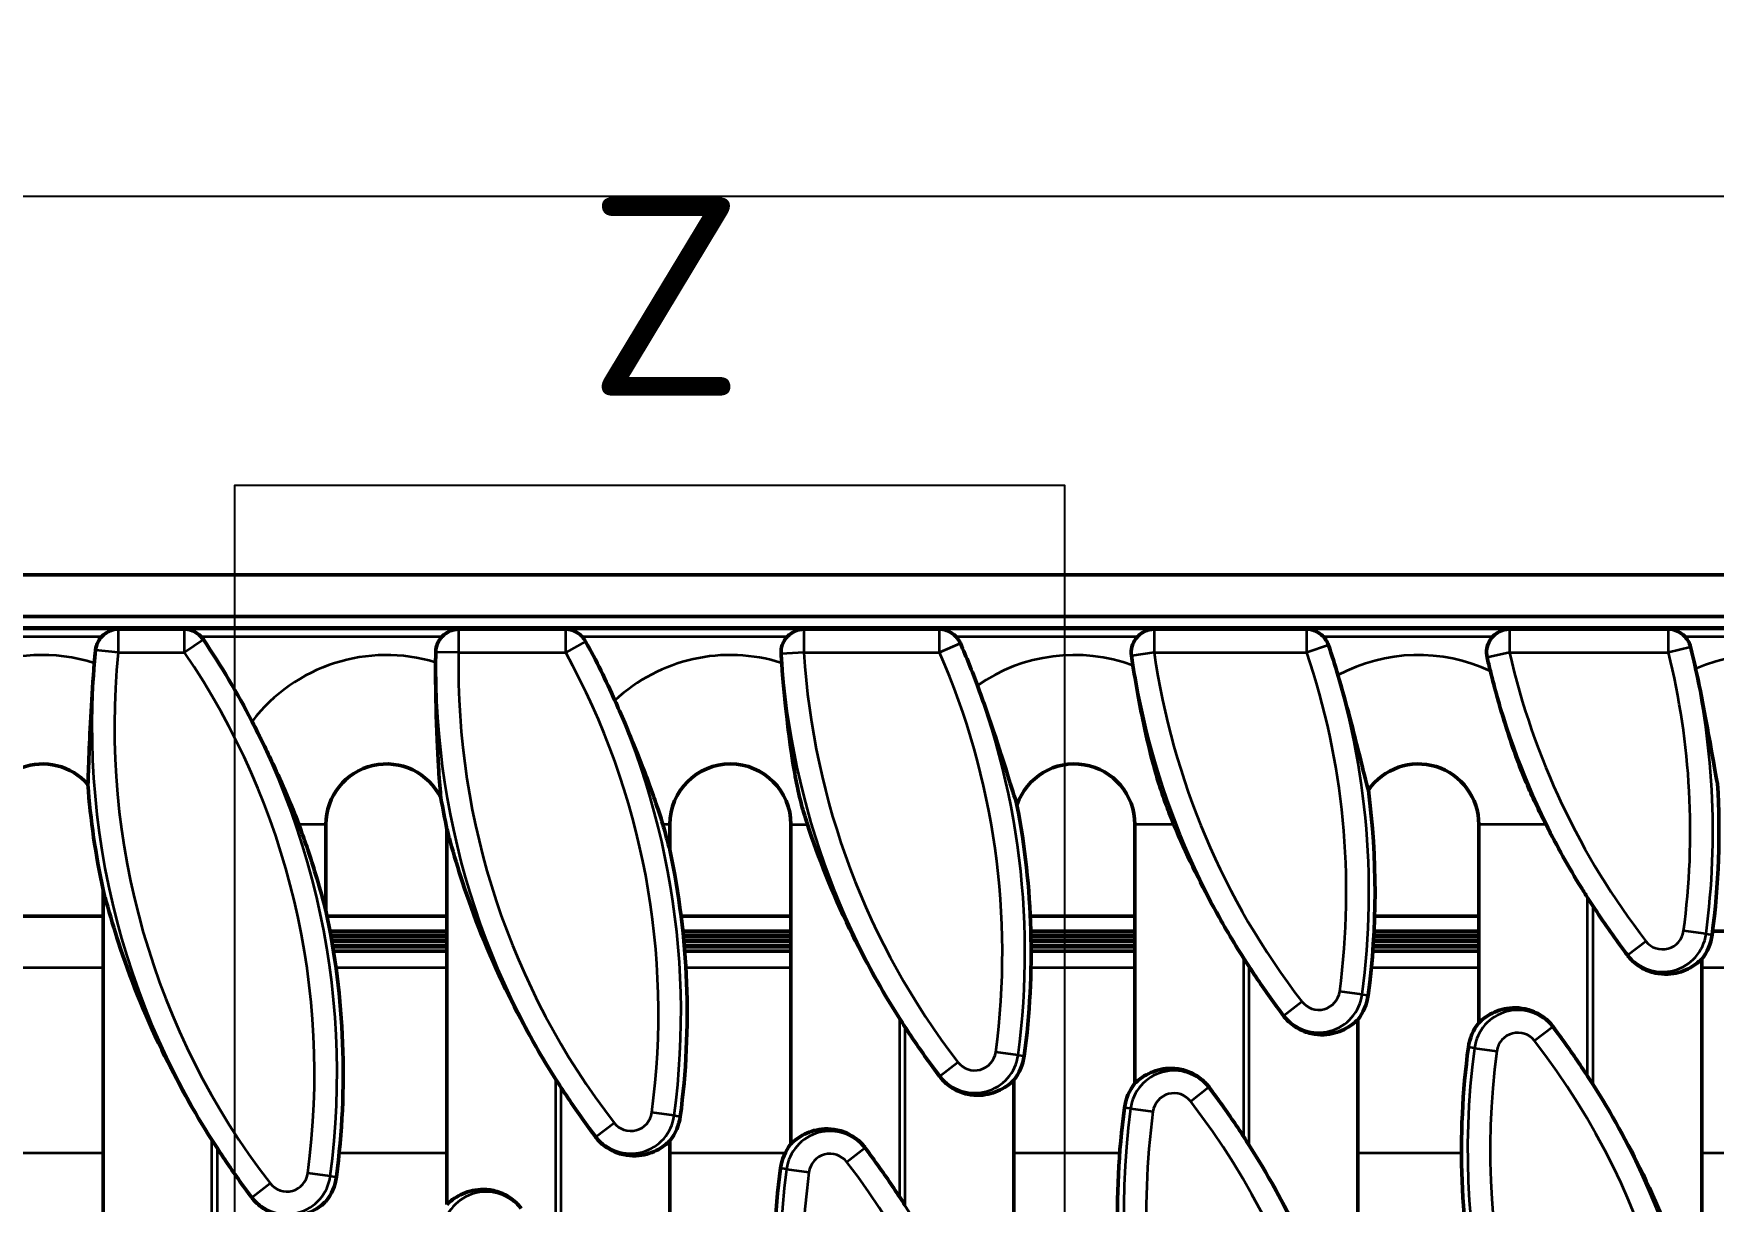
# Model space of a CAD drawing. Header units: millimetres. Extents: x 0 to 1485, y 0 to 1050.
# Drawn here: x 505.5 to 616.5, y 531.6 to 608.7 of the extents above; entities that cross this region are included whole.
import ezdxf

# ---------------------------------------------------------------- set-up
doc = ezdxf.new("R2010")
doc.units = ezdxf.units.MM
doc.header["$LTSCALE"] = 2.5
for name, color, linetype, lineweight in [('Bemaßung (ISO)', 7, 'Continuous', 25), ('Detailumgrenzung (ISO)', 7, 'Continuous', 25), ('Sichtbar (ISO)', 7, 'Continuous', 50), ('Sichtbar schmal (ISO)', 7, 'Continuous', 35)]:
    doc.layers.add(name, color=color, linetype=linetype, lineweight=lineweight)
doc.styles.add('Bezeichnungstext (DIN)', font='isocpeur.ttf')
doc.styles.add('TXT 3_5', font='isocpeur.ttf')
doc.dimstyles.new('Anrin Standard (DIN)', dxfattribs={"dimscale": 2.5, "dimtxt": 3.5, "dimasz": 2.5, "dimexe": 2, "dimexo": 0, "dimgap": 0.8, "dimtad": 1, "dimrnd": 1e-08, "dimtxsty": 'TXT 3_5', "dimcen": 0.09, "dimdle": 10, "dimclrd": 256, "dimclre": 256, "dimclrt": 256, "dimadec": 0, "dimazin": 2, "dimtfac": 0.714286, "dimtmove": 0, "dimatfit": 3, "dimfxl": 1, "dimtolj": 1, "dimlwd": -1, "dimlwe": -1, "dimarcsym": 0})

# ---------------------------------------------------------------- blocks, each defined once
blk = doc.blocks.new('*D13')
at = {"layer": 'Bemaßung (ISO)', "transparency": 16777216}
for p, q in [((389.9, 570.2), (389.9, 602.95)), ((1394.9, 572.95), (1394.9, 602.95)), ((1388.65, 597.95), (396.15, 597.95))]:
    blk.add_line(p, q, dxfattribs=at)
for points in [[(396.15, 599), (396.15, 596.91), (389.9, 597.95)], [(1388.65, 599), (1388.65, 596.91), (1394.9, 597.95)]]:
    blk.add_solid(points, dxfattribs=at)
at = {"layer": 'Defpoints', "color": 0, "transparency": 16777216}
for p in [(389.9, 597.95), (1394.9, 572.95), (389.9, 570.2)]:
    blk.add_point(p, dxfattribs=at)
at = {"layer": 'Bemaßung (ISO)', "transparency": 16777216, "insert": (881.85, 608.7), "char_height": 8.75, "attachment_point": 1, "style": 'TXT 3_5'}
blk.add_mtext('\\A1;1005', dxfattribs=at)
blk = doc.blocks.new('2DDetail0')
at = {"layer": 'Detailumgrenzung (ISO)', "flags": 128}
blk.add_lwpolyline([(207.491, 173.528), (229.441, 173.528), (229.441, 231.539), (207.491, 231.539), (207.491, 173.528)], dxfattribs=at)
at = {"layer": 'Detailumgrenzung (ISO)', "insert": (216.82, 233.914), "char_height": 5.25, "attachment_point": 7, "style": 'Bezeichnungstext (DIN)'}
blk.add_mtext('Z', dxfattribs=at)

msp = doc.modelspace()

# ---------------------------------------------------------------- linework, layer by layer
at = {"layer": 'Sichtbar (ISO)'}
for p, q in [((389.905, 572.955), (1394.905, 572.955)), ((389.905, 570.205), (1394.905, 570.205)), ((891.644, 569.455), (393.166, 569.455)), ((524.769, 556.455), (524.769, 550.771)), ((532.769, 531.355), (532.769, 556.139)), ((547.496, 556.455), (547.496, 554.771)), ((555.496, 535.355), (555.496, 556.455)), ((578.223, 539.355), (578.223, 556.455)), ((600.95, 543.355), (600.95, 556.455)), ((510.041, 527.355), (510.041, 552.139)), ((510.041, 550.39), (502.041, 550.39)), ((532.769, 550.39), (524.849, 550.39)), ((555.496, 550.39), (548.241, 550.39)), ((578.223, 550.39), (571.312, 550.39)), ((600.95, 550.39), (594.07, 550.39)), ((525.041, 549.414), (532.769, 549.414)), ((532.769, 549.133), (525.093, 549.133)), ((525.105, 549.065), (532.769, 549.065)), ((532.769, 548.784), (525.155, 548.784)), ((525.167, 548.716), (532.769, 548.716)), ((532.769, 548.435), (525.214, 548.435)), ((525.226, 548.367), (532.769, 548.367)), ((548.354, 549.414), (555.496, 549.414)), ((555.496, 549.133), (548.383, 549.133)), ((548.39, 549.065), (555.496, 549.065)), ((555.496, 548.784), (548.417, 548.784)), ((548.423, 548.716), (555.496, 548.716)), ((555.496, 548.435), (548.448, 548.435)), ((548.454, 548.367), (555.496, 548.367)), ((571.349, 549.414), (578.223, 549.414)), ((578.223, 549.133), (571.356, 549.133)), ((571.357, 549.065), (578.223, 549.065)), ((578.223, 548.784), (571.362, 548.784)), ((571.363, 548.716), (578.223, 548.716)), ((578.223, 548.435), (571.366, 548.435)), ((571.367, 548.367), (578.223, 548.367)), ((593.967, 548.367), (600.95, 548.367)), ((600.95, 548.435), (593.972, 548.435)), ((593.99, 548.716), (600.95, 548.716)), ((600.95, 548.784), (593.995, 548.784)), ((594.012, 549.065), (600.95, 549.065)), ((600.95, 549.133), (594.015, 549.133)), ((594.03, 549.414), (600.95, 549.414)), ((623.678, 549.411), (616.398, 549.411)), ((532.769, 548.086), (525.271, 548.086)), ((555.496, 548.086), (548.477, 548.086)), ((578.223, 548.086), (571.368, 548.086)), ((600.95, 548.086), (593.946, 548.086)), ((615.678, 547.554), (615.678, 522.771)), ((592.95, 543.554), (592.95, 518.771)), ((570.223, 539.554), (570.223, 514.771)), ((547.496, 535.554), (547.496, 510.771))]:
    msp.add_line(p, q, dxfattribs=at)
for centre, radius, start, end in [((474.638, 539.995), 50.882, 27.21708, 34.30378), ((497.365, 543.995), 50.882, 23.94584, 28.85459), ((520.093, 547.995), 50.882, 20.28477, 23.67799), ((560.172, 562.914), 50.882, 174.28834, 175.2669), ((582.899, 566.914), 50.882, 178.93825, 179.71573), ((605.626, 570.914), 50.882, 183.58115, 184.27317), ((628.354, 574.914), 50.882, 188.24779, 188.99767), ((542.82, 551.995), 50.882, 16.3419, 18.69944), ((651.081, 578.914), 50.882, 192.97035, 194.02459), ((565.547, 555.995), 50.882, 12.20043, 13.86361), ((506.041, 556.455), 4, 41.48052, 180), ((528.769, 556.455), 4, 25.78225, 180), ((551.496, 556.455), 4, 0, 180), ((574.223, 556.455), 4, 0, 161.30193), ((596.95, 556.455), 4, 0, 145.52962), ((560.172, 562.914), 51.275, 184.26111, 192.13108), ((542.82, 551.995), 51.275, 352.3504, 7.53433), ((565.547, 555.995), 51.275, 352.3504, 3.5312), ((582.899, 566.914), 51.275, 189.79087, 192.13108), ((520.093, 547.995), 51.275, 352.3504, 10.95201), ((497.365, 543.995), 51.275, 352.3504, 12.13108), ((474.638, 539.995), 51.275, 352.3504, 12.13108), ((651.081, 578.914), 50.882, 212.45081, 213.15705), ((613.096, 549.609), 3.3, 321.48132, 352.3504), ((628.354, 574.914), 50.882, 212.45081, 213.15705), ((590.369, 545.609), 3.3, 321.48132, 352.3504), ((605.626, 570.914), 50.882, 212.45081, 213.15705), ((603.532, 541.3), 3.3, 141.48132, 172.3504), ((651.081, 534.914), 51.275, 172.3504, 192.13108), ((567.641, 541.609), 3.3, 321.48132, 352.3504), ((582.899, 566.914), 50.882, 212.45081, 213.15705), ((565.547, 511.995), 50.882, 32.45081, 33.15705), ((580.805, 537.3), 3.3, 141.48132, 172.3504), ((628.354, 530.914), 51.275, 172.3504, 192.13108), ((544.914, 537.609), 3.3, 321.48132, 352.3504), ((560.172, 562.914), 50.882, 212.45081, 213.15705), ((558.078, 533.3), 3.3, 141.48132, 172.3504), ((542.82, 507.995), 50.882, 32.45081, 33.15705), ((522.187, 533.609), 3.3, 321.48132, 352.3504), ((605.626, 526.914), 51.275, 172.3504, 192.13108), ((520.093, 503.995), 50.882, 32.45081, 33.15705)]:
    msp.add_arc(centre, radius, start, end, dxfattribs=at)
for points, knots in [([(509.543, 567.978), (509.562, 568.173), (509.619, 568.361), (509.776, 568.655), (509.857, 568.767), (509.952, 568.865)], [0, 0, 0, 0, 0.058669393, 0.058669393, 0.099898614, 0.099898614, 0.099898614, 0.099898614]), ([(510.993, 569.363), (510.992, 569.363), (510.99, 569.363), (510.851, 569.355), (510.714, 569.327), (510.442, 569.229), (510.315, 569.161), (510.107, 569.014), (510.024, 568.94), (509.952, 568.865)], [-0.10534826, -0.10534826, -0.10534826, -0.10534826, -0.10488498, -0.10488498, -0.06848831, -0.06848831, -0.03118765, -0.03118765, -0.00003895, -0.00003895, -0.00003895, -0.00003895]), ([(516.512, 568.865), (516.441, 568.94), (516.358, 569.013), (516.141, 569.165), (516.005, 569.236), (515.726, 569.33), (515.594, 569.356), (515.46, 569.363), (515.458, 569.363), (515.456, 569.363)], [-0.14022886, -0.14022886, -0.14022886, -0.14022886, -0.09881861, -0.09881861, -0.04598162, -0.04598162, 0, 0, 0.00061914, 0.00061914, 0.00061914, 0.00061914]), ([(532.026, 567.857), (532.03, 568.053), (532.071, 568.246), (532.22, 568.588), (532.319, 568.737), (532.442, 568.865)], [0, 0, 0, 0, 0.05872558, 0.05872558, 0.11205513, 0.11205513, 0.11205513, 0.11205513]), ([(533.481, 569.363), (533.479, 569.363), (533.477, 569.363), (533.339, 569.355), (533.202, 569.327), (532.931, 569.229), (532.805, 569.161), (532.597, 569.014), (532.514, 568.94), (532.442, 568.865)], [-0.10535023, -0.10535023, -0.10535023, -0.10535023, -0.10488713, -0.10488713, -0.0685191, -0.0685191, -0.03124164, -0.03124164, -0.00004146, -0.00004146, -0.00004146, -0.00004146]), ([(541.698, 568.865), (541.627, 568.94), (541.544, 569.013), (541.327, 569.165), (541.191, 569.236), (540.914, 569.33), (540.782, 569.356), (540.648, 569.363), (540.647, 569.363), (540.645, 569.363)], [-0.13994986, -0.13994986, -0.13994986, -0.13994986, -0.09856553, -0.09856553, -0.04583584, -0.04583584, 0, 0, 0.00061759, 0.00061759, 0.00061759, 0.00061759]), ([(554.844, 567.736), (554.832, 567.931), (554.858, 568.128), (554.984, 568.497), (555.081, 568.667), (555.225, 568.831), (555.241, 568.848), (555.257, 568.865)], [0, 0, 0, 0, 0.05879228, 0.05879228, 0.11712178, 0.11712178, 0.12417037, 0.12417037, 0.12417037, 0.12417037]), ([(556.293, 569.363), (556.291, 569.363), (556.289, 569.363), (556.152, 569.355), (556.015, 569.327), (555.746, 569.23), (555.62, 569.162), (555.412, 569.014), (555.329, 568.94), (555.257, 568.865)], [-0.10535242, -0.10535242, -0.10535242, -0.10535242, -0.10488966, -0.10488966, -0.06855595, -0.06855595, -0.03130173, -0.03130173, -0.0000411, -0.0000411, -0.0000411, -0.0000411]), ([(566.4, 568.865), (566.328, 568.94), (566.245, 569.013), (566.035, 569.161), (565.907, 569.229), (565.632, 569.327), (565.493, 569.355), (565.352, 569.363), (565.35, 569.363), (565.349, 569.363)], [-0.13924341, -0.13924341, -0.13924341, -0.13924341, -0.09804477, -0.09804477, -0.04843493, -0.04843493, 0, 0, 0.00061607, 0.00061607, 0.00061607, 0.00061607]), ([(577.998, 567.615), (577.97, 567.809), (577.98, 568.007), (578.075, 568.386), (578.159, 568.563), (578.313, 568.771), (578.354, 568.819), (578.398, 568.865)], [0, 0, 0, 0, 0.0588718, 0.0588718, 0.11721872, 0.11721872, 0.13637861, 0.13637861, 0.13637861, 0.13637861]), ([(579.431, 569.363), (579.429, 569.363), (579.427, 569.363), (579.291, 569.355), (579.155, 569.327), (578.886, 569.23), (578.761, 569.162), (578.553, 569.014), (578.47, 568.941), (578.398, 568.865)], [-0.10535671, -0.10535671, -0.10535671, -0.10535671, -0.10489407, -0.10489407, -0.06859444, -0.06859444, -0.03136998, -0.03136998, -0.00003991, -0.00003991, -0.00003991, -0.00003991]), ([(590.678, 568.865), (590.606, 568.94), (590.523, 569.013), (590.313, 569.161), (590.186, 569.229), (589.912, 569.327), (589.773, 569.355), (589.633, 569.363), (589.631, 569.363), (589.629, 569.363)], [-0.13896503, -0.13896503, -0.13896503, -0.13896503, -0.09779056, -0.09779056, -0.04830467, -0.04830467, 0, 0, 0.00061454, 0.00061454, 0.00061454, 0.00061454]), ([(590.678, 568.865), (590.749, 568.791), (590.813, 568.709), (590.929, 568.523), (590.979, 568.418), (591.016, 568.308)], [0.120658512, 0.120658512, 0.120658512, 0.120658512, 0.151638774, 0.151638774, 0.186443316, 0.186443316, 0.186443316, 0.186443316]), ([(601.497, 567.494), (601.453, 567.685), (601.447, 567.884), (601.511, 568.269), (601.58, 568.453), (601.738, 568.708), (601.802, 568.79), (601.874, 568.865)], [0, 0, 0, 0, 0.05896871, 0.05896871, 0.117341, 0.117341, 0.14875398, 0.14875398, 0.14875398, 0.14875398]), ([(602.903, 569.363), (602.902, 569.363), (602.9, 569.363), (602.764, 569.355), (602.629, 569.327), (602.362, 569.23), (602.237, 569.162), (602.03, 569.015), (601.946, 568.941), (601.874, 568.865)], [-0.10536468, -0.10536468, -0.10536468, -0.10536468, -0.10490223, -0.10490223, -0.0686405, -0.0686405, -0.03144681, -0.03144681, -0.00003967, -0.00003967, -0.00003967, -0.00003967]), ([(614.573, 568.865), (614.501, 568.94), (614.419, 569.013), (614.209, 569.161), (614.082, 569.229), (613.809, 569.327), (613.67, 569.355), (613.531, 569.363), (613.529, 569.363), (613.527, 569.363)], [-0.13868123, -0.13868123, -0.13868123, -0.13868123, -0.09753034, -0.09753034, -0.04817146, -0.04817146, 0, 0, 0.00061299, 0.00061299, 0.00061299, 0.00061299]), ([(614.573, 568.865), (614.659, 568.776), (614.734, 568.676), (614.863, 568.448), (614.914, 568.32), (614.947, 568.187)], [0.120677662, 0.120677662, 0.120677662, 0.120677662, 0.15798761, 0.15798761, 0.199119857, 0.199119857, 0.199119857, 0.199119857]), ([(509.038, 559.104), (509.063, 559.586), (509.088, 560.27), (509.154, 561.985), (509.192, 562.911), (509.301, 564.936), (509.373, 566.017), (509.464, 567.113)], [-0.99778986, -0.99778986, -0.99778986, -0.99778986, -0.6522399, -0.6522399, -0.32969222, -0.32969222, 0, 0, 0, 0]), ([(532.37, 558.195), (532.313, 558.714), (532.267, 559.313), (532.164, 560.993), (532.098, 562.243), (532.026, 564.913), (532.012, 566.029), (532.018, 567.166)], [-1.2720715, -1.2720715, -1.2720715, -1.2720715, -0.8535903, -0.8535903, -0.3411502, -0.3411502, 0, 0, 0, 0]), ([(556.584, 556.455), (556.458, 556.837), (556.347, 557.2), (556.132, 557.985), (556.035, 558.385), (555.832, 559.339), (555.732, 559.886), (555.493, 561.381), (555.355, 562.387), (555.115, 564.492), (554.991, 565.713), (554.886, 567.123)], [-2.0490869, -2.0490869, -2.0490869, -2.0490869, -1.7382254, -1.7382254, -1.3968069, -1.3968069, -0.9794545, -0.9794545, -0.4241433, -0.4241433, 0, 0, 0, 0]), ([(580.801, 556.455), (580.638, 556.847), (580.479, 557.247), (580.174, 558.067), (580.035, 558.466), (579.722, 559.434), (579.563, 559.977), (579.207, 561.309), (579.019, 562.102), (578.592, 564.099), (578.336, 565.454), (578.098, 566.956)], [-1.4881035, -1.4881035, -1.4881035, -1.4881035, -1.2813332, -1.2813332, -1.0763852, -1.0763852, -0.8051279, -0.8051279, -0.4564709, -0.4564709, 0, 0, 0, 0]), ([(591.646, 566.312), (591.923, 565.368), (592.183, 564.43), (592.657, 562.645), (592.868, 561.813), (593.312, 560.035), (593.506, 559.25), (593.653, 558.719)], [-0.76474381, -0.76474381, -0.76474381, -0.76474381, -0.53528099, -0.53528099, -0.30840486, -0.30840486, 0, 0, 0, 0]), ([(605.376, 556.455), (605.144, 556.911), (604.917, 557.373), (604.484, 558.302), (604.283, 558.754), (603.838, 559.813), (603.616, 560.38), (603.135, 561.699), (602.894, 562.424), (602.312, 564.305), (602.008, 565.413), (601.716, 566.583)], [-1.0967353, -1.0967353, -1.0967353, -1.0967353, -0.939935, -0.939935, -0.7868994, -0.7868994, -0.5950796, -0.5950796, -0.3619917, -0.3619917, 0, 0, 0, 0]), ([(615.28, 566.748), (615.495, 565.753), (615.693, 564.767), (616.046, 562.901), (616.199, 562.037), (616.495, 560.359), (616.621, 559.647), (616.725, 559.154)], [-0.79741451, -0.79741451, -0.79741451, -0.79741451, -0.54464264, -0.54464264, -0.29485297, -0.29485297, 0, 0, 0, 0]), ([(567.819, 565.635), (568.217, 564.558), (568.59, 563.493), (569.26, 561.493), (569.549, 560.586), (570.066, 558.938), (570.27, 558.276), (570.434, 557.737)], [-0.80774557, -0.80774557, -0.80774557, -0.80774557, -0.53189105, -0.53189105, -0.26378547, -0.26378547, 0, 0, 0, 0]), ([(543.868, 564.647), (544.24, 563.808), (544.738, 562.658), (545.82, 559.952), (546.212, 558.897), (546.701, 557.506), (546.88, 556.966), (547.029, 556.455)], [-0.69202354, -0.69202354, -0.69202354, -0.69202354, -0.42083364, -0.42083364, -0.17431744, -0.17431744, 0, 0, 0, 0]), ([(519.886, 563.267), (520.429, 562.212), (520.89, 561.264), (521.578, 559.798), (521.87, 559.154), (522.477, 557.744), (522.743, 557.089), (522.978, 556.455)], [-0.64931625, -0.64931625, -0.64931625, -0.64931625, -0.42027942, -0.42027942, -0.21300095, -0.21300095, 0, 0, 0, 0]), ([(522.978, 556.455), (523.397, 555.329), (523.766, 554.226), (524.304, 552.464), (524.527, 551.681), (524.742, 550.871), (524.756, 550.821), (524.769, 550.771)], [1.06682695, 1.06682695, 1.06682695, 1.06682695, 1.4210764, 1.4210764, 1.66411273, 1.66411273, 1.68009922, 1.68009922, 1.68009922, 1.68009922]), ([(539.962, 539.612), (538.782, 541.468), (537.641, 543.499), (535.483, 547.969), (534.519, 550.424), (533.513, 553.507), (533.232, 554.441), (532.908, 555.617), (532.837, 555.88), (532.769, 556.139)], [5.6103516, 5.6103516, 5.6103516, 5.6103516, 6.2568517, 6.2568517, 7.0090993, 7.0090993, 7.2966076, 7.2966076, 7.3803187, 7.3803187, 7.3803187, 7.3803187]), ([(547.029, 556.455), (547.145, 556.057), (547.255, 555.667), (547.403, 555.12), (547.45, 554.947), (547.496, 554.771)], [1.05515102, 1.05515102, 1.05515102, 1.05515102, 1.18615194, 1.18615194, 1.24442561, 1.24442561, 1.24442561, 1.24442561]), ([(562.69, 543.612), (561.51, 545.468), (560.368, 547.499), (558.245, 551.897), (557.304, 554.277), (556.584, 556.455)], [5.6103516, 5.6103516, 5.6103516, 5.6103516, 6.2568517, 6.2568517, 6.9867003, 6.9867003, 6.9867003, 6.9867003]), ([(585.417, 547.612), (584.725, 548.701), (584.059, 549.825), (582.461, 552.747), (581.584, 554.576), (580.817, 556.415), (580.809, 556.435), (580.801, 556.455)], [5.60277031, 5.60277031, 5.60277031, 5.60277031, 5.98489791, 5.98489791, 6.57787842, 6.57787842, 6.58442363, 6.58442363, 6.58442363, 6.58442363]), ([(608.144, 551.612), (608.004, 551.833), (607.865, 552.055), (606.894, 553.627), (606.103, 555.028), (605.376, 556.455)], [5.03864005, 5.03864005, 5.03864005, 5.03864005, 5.11437863, 5.11437863, 5.57081052, 5.57081052, 5.57081052, 5.57081052]), ([(517.235, 535.612), (516.055, 537.468), (514.914, 539.499), (512.756, 543.969), (511.792, 546.424), (510.786, 549.507), (510.505, 550.441), (510.18, 551.617), (510.109, 551.88), (510.041, 552.139)], [5.6103516, 5.6103516, 5.6103516, 5.6103516, 6.2568517, 6.2568517, 7.0090993, 7.0090993, 7.2966076, 7.2966076, 7.3803187, 7.3803187, 7.3803187, 7.3803187]), ([(610.772, 547.816), (610.706, 547.904), (610.641, 547.992), (609.867, 549.038), (609.164, 550.043), (608.484, 551.085)], [4.70509338, 4.70509338, 4.70509338, 4.70509338, 4.73806998, 4.73806998, 5.10043249, 5.10043249, 5.10043249, 5.10043249]), ([(615.678, 547.554), (615.565, 547.445), (615.441, 547.339), (614.985, 547.002), (614.602, 546.802), (613.707, 546.562), (613.198, 546.514), (612.302, 546.709), (611.968, 546.832), (611.347, 547.204), (611.06, 547.454), (610.815, 547.758), (610.793, 547.787), (610.772, 547.816)], [1.26254133, 1.26254133, 1.26254133, 1.26254133, 1.35158407, 1.35158407, 1.56210439, 1.56210439, 1.77262471, 1.77262471, 1.88114821, 1.88114821, 1.9896717, 1.9896717, 2.0005996, 2.0005996, 2.0005996, 2.0005996]), ([(588.044, 543.816), (587.447, 544.616), (586.867, 545.431), (586.141, 546.503), (585.948, 546.792), (585.757, 547.085)], [1.27448474, 1.27448474, 1.27448474, 1.27448474, 1.56019182, 1.56019182, 1.66317732, 1.66317732, 1.66317732, 1.66317732]), ([(600.95, 543.355), (601.063, 543.464), (601.187, 543.571), (601.643, 543.907), (602.027, 544.107), (602.921, 544.347), (603.43, 544.396), (604.326, 544.2), (604.66, 544.077), (605.282, 543.706), (605.568, 543.456), (605.813, 543.151), (605.835, 543.123), (605.857, 543.093)], [1.26254133, 1.26254133, 1.26254133, 1.26254133, 1.35158407, 1.35158407, 1.56210439, 1.56210439, 1.77262471, 1.77262471, 1.88114821, 1.88114821, 1.9896717, 1.9896717, 2.0005996, 2.0005996, 2.0005996, 2.0005996]), ([(565.317, 539.816), (564.72, 540.616), (564.14, 541.431), (563.413, 542.503), (563.221, 542.792), (563.029, 543.085)], [1.27448474, 1.27448474, 1.27448474, 1.27448474, 1.56019182, 1.56019182, 1.66317732, 1.66317732, 1.66317732, 1.66317732]), ([(592.95, 543.554), (592.838, 543.445), (592.714, 543.339), (592.257, 543.002), (591.874, 542.802), (590.98, 542.562), (590.471, 542.514), (589.575, 542.709), (589.241, 542.832), (588.619, 543.204), (588.333, 543.454), (588.088, 543.758), (588.066, 543.787), (588.044, 543.816)], [1.26254133, 1.26254133, 1.26254133, 1.26254133, 1.35158407, 1.35158407, 1.56210439, 1.56210439, 1.77262471, 1.77262471, 1.88114821, 1.88114821, 1.9896717, 1.9896717, 2.0005996, 2.0005996, 2.0005996, 2.0005996]), ([(605.857, 543.093), (606.086, 542.786), (606.311, 542.48), (607.076, 541.418), (607.617, 540.632), (608.144, 539.824)], [1.26948341, 1.26948341, 1.26948341, 1.26948341, 1.38189288, 1.38189288, 1.66495593, 1.66495593, 1.66495593, 1.66495593]), ([(570.223, 539.554), (570.111, 539.445), (569.987, 539.339), (569.53, 539.002), (569.147, 538.802), (568.253, 538.562), (567.744, 538.514), (566.848, 538.709), (566.513, 538.832), (565.892, 539.204), (565.606, 539.454), (565.361, 539.758), (565.339, 539.787), (565.317, 539.816)], [1.26254133, 1.26254133, 1.26254133, 1.26254133, 1.35158407, 1.35158407, 1.56210439, 1.56210439, 1.77262471, 1.77262471, 1.88114821, 1.88114821, 1.9896717, 1.9896717, 2.0005996, 2.0005996, 2.0005996, 2.0005996]), ([(578.223, 539.355), (578.336, 539.464), (578.46, 539.571), (578.916, 539.907), (579.299, 540.107), (580.194, 540.347), (580.703, 540.396), (581.599, 540.2), (581.933, 540.077), (582.554, 539.706), (582.84, 539.456), (583.085, 539.151), (583.108, 539.123), (583.129, 539.093)], [1.26254133, 1.26254133, 1.26254133, 1.26254133, 1.35158407, 1.35158407, 1.56210439, 1.56210439, 1.77262471, 1.77262471, 1.88114821, 1.88114821, 1.9896717, 1.9896717, 2.0005996, 2.0005996, 2.0005996, 2.0005996]), ([(542.59, 535.816), (541.992, 536.616), (541.412, 537.431), (540.686, 538.503), (540.494, 538.792), (540.302, 539.085)], [1.27448474, 1.27448474, 1.27448474, 1.27448474, 1.56019182, 1.56019182, 1.66317732, 1.66317732, 1.66317732, 1.66317732]), ([(583.129, 539.093), (583.359, 538.786), (583.583, 538.48), (584.348, 537.418), (584.89, 536.632), (585.417, 535.824)], [1.26948341, 1.26948341, 1.26948341, 1.26948341, 1.38189288, 1.38189288, 1.66495593, 1.66495593, 1.66495593, 1.66495593]), ([(608.484, 539.297), (609.664, 537.442), (610.806, 535.411), (612.963, 530.941), (613.927, 528.486), (614.934, 525.402), (615.214, 524.469), (615.539, 523.292), (615.61, 523.029), (615.678, 522.771)], [5.6103516, 5.6103516, 5.6103516, 5.6103516, 6.2568517, 6.2568517, 7.0090993, 7.0090993, 7.2966076, 7.2966076, 7.3803187, 7.3803187, 7.3803187, 7.3803187]), ([(555.496, 535.355), (555.608, 535.464), (555.732, 535.571), (556.189, 535.907), (556.572, 536.107), (557.466, 536.347), (557.975, 536.396), (558.871, 536.2), (559.206, 536.077), (559.827, 535.706), (560.113, 535.456), (560.358, 535.151), (560.38, 535.123), (560.402, 535.093)], [1.26254133, 1.26254133, 1.26254133, 1.26254133, 1.35158407, 1.35158407, 1.56210439, 1.56210439, 1.77262471, 1.77262471, 1.88114821, 1.88114821, 1.9896717, 1.9896717, 2.0005996, 2.0005996, 2.0005996, 2.0005996]), ([(519.862, 531.816), (519.265, 532.616), (518.685, 533.431), (517.959, 534.503), (517.767, 534.792), (517.575, 535.085)], [1.27448474, 1.27448474, 1.27448474, 1.27448474, 1.56019182, 1.56019182, 1.66317732, 1.66317732, 1.66317732, 1.66317732]), ([(547.496, 535.554), (547.383, 535.445), (547.259, 535.339), (546.803, 535.002), (546.42, 534.802), (545.525, 534.562), (545.016, 534.514), (544.121, 534.709), (543.786, 534.832), (543.165, 535.204), (542.879, 535.454), (542.634, 535.758), (542.612, 535.787), (542.59, 535.816)], [1.26254133, 1.26254133, 1.26254133, 1.26254133, 1.35158407, 1.35158407, 1.56210439, 1.56210439, 1.77262471, 1.77262471, 1.88114821, 1.88114821, 1.9896717, 1.9896717, 2.0005996, 2.0005996, 2.0005996, 2.0005996]), ([(560.402, 535.093), (560.632, 534.786), (560.856, 534.48), (561.621, 533.418), (562.162, 532.632), (562.69, 531.824)], [1.26948341, 1.26948341, 1.26948341, 1.26948341, 1.38189288, 1.38189288, 1.66495593, 1.66495593, 1.66495593, 1.66495593]), ([(585.757, 535.297), (586.937, 533.442), (588.078, 531.411), (590.236, 526.941), (591.2, 524.486), (592.206, 521.402), (592.487, 520.469), (592.812, 519.292), (592.882, 519.029), (592.95, 518.771)], [5.6103516, 5.6103516, 5.6103516, 5.6103516, 6.2568517, 6.2568517, 7.0090993, 7.0090993, 7.2966076, 7.2966076, 7.3803187, 7.3803187, 7.3803187, 7.3803187]), ([(524.769, 531.554), (524.656, 531.445), (524.532, 531.339), (524.076, 531.002), (523.693, 530.802), (522.798, 530.562), (522.289, 530.514), (521.393, 530.709), (521.059, 530.832), (520.437, 531.204), (520.151, 531.454), (519.906, 531.758), (519.884, 531.787), (519.862, 531.816)], [1.26254133, 1.26254133, 1.26254133, 1.26254133, 1.35158407, 1.35158407, 1.56210439, 1.56210439, 1.77262471, 1.77262471, 1.88114821, 1.88114821, 1.9896717, 1.9896717, 2.0005996, 2.0005996, 2.0005996, 2.0005996]), ([(532.769, 531.355), (532.881, 531.464), (533.005, 531.571), (533.462, 531.907), (533.845, 532.107), (534.739, 532.347), (535.248, 532.396), (536.144, 532.2), (536.478, 532.077), (537.1, 531.706), (537.386, 531.456), (537.631, 531.151), (537.653, 531.123), (537.675, 531.093)], [1.26254133, 1.26254133, 1.26254133, 1.26254133, 1.35158407, 1.35158407, 1.56210439, 1.56210439, 1.77262471, 1.77262471, 1.88114821, 1.88114821, 1.9896717, 1.9896717, 2.0005996, 2.0005996, 2.0005996, 2.0005996])]:
    msp.add_open_spline(points, degree=3, knots=knots, dxfattribs=at)
for points in [[(516.512, 568.865), (516.57, 568.805), (516.623, 568.74), (516.67, 568.671)], [(541.698, 568.865), (541.789, 568.771), (541.867, 568.665), (541.93, 568.55)], [(566.4, 568.865), (566.522, 568.738), (566.62, 568.591), (566.691, 568.429)]]:
    msp.add_open_spline(points, degree=3, dxfattribs=at)
at = {"layer": 'Sichtbar schmal (ISO)'}
for p, q in [((510.993, 569.363), (410.277, 569.363)), ((411.318, 568.865), (509.952, 568.865)), ((515.429, 569.312), (511.04, 569.312)), ((511.04, 569.312), (511.04, 567.818)), ((515.429, 567.818), (515.429, 569.312)), ((516.664, 568.66), (515.429, 567.818)), ((533.481, 569.363), (515.456, 569.363)), ((516.512, 568.865), (532.442, 568.865)), ((540.615, 569.312), (533.531, 569.312)), ((533.531, 569.312), (533.531, 567.818)), ((540.615, 567.818), (540.615, 569.312)), ((541.923, 568.539), (540.615, 567.818)), ((556.293, 569.363), (540.645, 569.363)), ((541.698, 568.865), (555.257, 568.865)), ((565.315, 569.312), (556.347, 569.312)), ((556.347, 569.312), (556.347, 567.818)), ((565.315, 567.818), (565.315, 569.312)), ((566.684, 568.418), (565.315, 567.818)), ((579.431, 569.363), (565.349, 569.363)), ((566.4, 568.865), (578.398, 568.865)), ((589.592, 569.312), (579.49, 569.312)), ((579.49, 569.312), (579.49, 567.818)), ((589.592, 567.818), (589.592, 569.312)), ((602.903, 569.363), (589.629, 569.363)), ((590.678, 568.865), (601.874, 568.865)), ((613.487, 569.312), (602.968, 569.312)), ((602.968, 569.312), (602.968, 567.818)), ((613.487, 567.818), (613.487, 569.312)), ((626.726, 569.363), (613.527, 569.363)), ((614.573, 568.865), (625.7, 568.865)), ((511.04, 567.818), (509.553, 567.966)), ((511.04, 567.818), (515.429, 567.818)), ((533.531, 567.818), (532.037, 567.845)), ((533.531, 567.818), (540.615, 567.818)), ((556.347, 567.818), (554.856, 567.724)), ((556.347, 567.818), (565.315, 567.818)), ((579.49, 567.818), (578.011, 567.603)), ((579.49, 567.818), (589.592, 567.818)), ((591.008, 568.297), (589.592, 567.818)), ((602.968, 567.818), (601.512, 567.482)), ((602.968, 567.818), (613.487, 567.818)), ((614.938, 568.176), (613.487, 567.818)), ((524.769, 556.455), (522.978, 556.455)), ((547.496, 556.455), (547.029, 556.455)), ((555.496, 556.455), (556.584, 556.455)), ((580.801, 556.455), (578.223, 556.455)), ((605.376, 556.455), (600.95, 556.455)), ((608.144, 539.824), (608.144, 551.612)), ((608.484, 551.085), (608.484, 539.297)), ((610.804, 547.841), (611.987, 548.754)), ((615.965, 549.224), (614.484, 549.423)), ((615.965, 549.224), (616.366, 549.17)), ((585.417, 535.824), (585.417, 547.612)), ((610.804, 547.841), (610.772, 547.816)), ((510.041, 546.992), (502.041, 546.992)), ((532.769, 546.992), (525.434, 546.992)), ((555.496, 546.992), (548.553, 546.992)), ((578.223, 546.992), (571.358, 546.992)), ((585.757, 547.085), (585.757, 535.297)), ((600.95, 546.992), (593.851, 546.992)), ((623.426, 546.992), (615.678, 546.992)), ((593.238, 545.224), (591.757, 545.423)), ((593.238, 545.224), (593.639, 545.17)), ((588.076, 543.841), (589.26, 544.754)), ((562.69, 531.824), (562.69, 543.612)), ((563.029, 543.085), (563.029, 531.297)), ((588.076, 543.841), (588.044, 543.816)), ((605.824, 543.069), (604.641, 542.156)), ((605.824, 543.069), (605.857, 543.093)), ((600.663, 541.686), (600.262, 541.74)), ((600.663, 541.686), (602.144, 541.487)), ((565.349, 539.841), (566.532, 540.754)), ((570.51, 541.224), (569.029, 541.423)), ((570.51, 541.224), (570.912, 541.17)), ((539.962, 527.824), (539.962, 539.612)), ((565.349, 539.841), (565.317, 539.816)), ((540.302, 539.085), (540.302, 527.297)), ((583.097, 539.069), (581.914, 538.156)), ((583.097, 539.069), (583.129, 539.093)), ((547.783, 537.224), (546.302, 537.423)), ((577.936, 537.686), (577.534, 537.74)), ((577.936, 537.686), (579.417, 537.487)), ((542.622, 535.841), (543.805, 536.754)), ((547.783, 537.224), (548.185, 537.17)), ((517.235, 523.824), (517.235, 535.612)), ((517.575, 535.085), (517.575, 523.297)), ((542.622, 535.841), (542.59, 535.816)), ((560.37, 535.069), (559.187, 534.156)), ((560.37, 535.069), (560.402, 535.093)), ((503.172, 534.771), (510.041, 534.771)), ((525.647, 534.771), (532.769, 534.771)), ((547.496, 534.771), (555.124, 534.771)), ((570.223, 534.771), (577.223, 534.771)), ((592.95, 534.771), (599.806, 534.771)), ((615.678, 534.771), (622.7, 534.771)), ((525.056, 533.224), (523.575, 533.423)), ((525.056, 533.224), (525.457, 533.17)), ((555.209, 533.686), (554.807, 533.74)), ((555.209, 533.686), (556.69, 533.487)), ((519.895, 531.841), (519.862, 531.816)), ((519.895, 531.841), (521.078, 532.754))]:
    msp.add_line(p, q, dxfattribs=at)
for centre, radius, start, end in [((474.638, 539.995), 50.87, 352.3504, 34.29677), ((497.365, 543.995), 50.87, 352.3504, 28.84675), ((520.093, 547.995), 50.87, 352.3504, 23.66932), ((506.041, 556.455), 11.194, 72.19826, 153.79529), ((560.172, 562.914), 50.87, 174.30035, 217.6496), ((560.172, 562.914), 49.376, 174.30035, 217.6496), ((474.638, 539.995), 49.376, 352.3504, 34.29677), ((528.769, 556.455), 11.194, 73.12532, 142.51437), ((582.899, 566.914), 50.87, 178.95127, 217.6496), ((582.899, 566.914), 49.376, 178.95127, 217.6496), ((497.365, 543.995), 49.376, 352.3504, 28.84675), ((551.496, 556.455), 11.194, 72.37058, 132.95792), ((605.626, 570.914), 50.87, 183.59528, 217.6496), ((605.626, 570.914), 49.376, 183.59528, 217.6496), ((520.093, 547.995), 49.376, 352.3504, 23.66932), ((574.223, 556.455), 11.194, 69.74752, 124.89911), ((628.354, 574.914), 50.87, 188.26313, 217.6496), ((628.354, 574.914), 49.376, 188.26313, 217.6496), ((542.82, 551.995), 49.376, 352.3504, 18.68992), ((542.82, 551.995), 50.87, 352.3504, 18.68992), ((596.95, 556.455), 11.194, 64.80388, 118.28544), ((651.081, 578.914), 50.87, 192.98702, 217.6496), ((651.081, 578.914), 49.376, 192.98702, 217.6496), ((565.547, 555.995), 49.376, 352.3504, 13.85322), ((565.547, 555.995), 50.87, 352.3504, 13.85322), ((619.678, 556.455), 11.194, 56.18618, 113.1343), ((613.096, 549.609), 2.895, 217.6496, 352.3504), ((613.096, 549.609), 1.401, 217.6496, 352.3504), ((590.369, 545.609), 2.895, 217.6496, 352.3504), ((590.369, 545.609), 1.401, 217.6496, 352.3504), ((603.532, 541.3), 2.895, 37.6496, 172.3504), ((565.547, 511.995), 50.87, 352.3504, 37.6496), ((651.081, 534.914), 50.87, 172.3504, 217.6496), ((603.532, 541.3), 1.401, 37.6496, 172.3504), ((565.547, 511.995), 49.376, 352.3504, 37.6496), ((567.641, 541.609), 2.895, 217.6496, 352.3504), ((567.641, 541.609), 1.401, 217.6496, 352.3504), ((651.081, 534.914), 49.376, 172.3504, 217.6496), ((580.805, 537.3), 2.895, 37.6496, 172.3504), ((580.805, 537.3), 1.401, 37.6496, 172.3504), ((542.82, 507.995), 50.87, 352.3504, 37.6496), ((544.914, 537.609), 1.401, 217.6496, 352.3504), ((628.354, 530.914), 50.87, 172.3504, 217.6496), ((628.354, 530.914), 49.376, 172.3504, 217.6496), ((542.82, 507.995), 49.376, 352.3504, 37.6496), ((544.914, 537.609), 2.895, 217.6496, 352.3504), ((558.078, 533.3), 2.895, 37.6496, 172.3504), ((520.093, 503.995), 50.87, 352.3504, 37.6496), ((558.078, 533.3), 1.401, 37.6496, 172.3504), ((520.093, 503.995), 49.376, 352.3504, 37.6496), ((522.187, 533.609), 2.895, 217.6496, 352.3504), ((522.187, 533.609), 1.401, 217.6496, 352.3504), ((605.626, 526.914), 50.87, 172.3504, 217.6496), ((605.626, 526.914), 49.376, 172.3504, 217.6496), ((535.351, 529.3), 2.895, 37.6496, 172.3504)]:
    msp.add_arc(centre, radius, start, end, dxfattribs=at)
for centre, major_axis, ratio, start_param, end_param in [((511.04, 567.818), (-1.112, -1.007), 0.9931091, 3.9801687, 5.4446092), ((515.429, 567.818), (-1.326, 0.701), 0.99514, 4.2282962, 5.1964817), ((533.531, 567.818), (-1.07, -1.051), 0.992567, 3.9398721, 5.4849058), ((540.615, 567.818), (-1.291, 0.763), 0.9948765, 4.180973, 5.2438049), ((556.347, 567.818), (-1.027, -1.093), 0.9919323, 3.8996593, 5.5251187), ((565.315, 567.818), (-1.256, 0.821), 0.9945827, 4.1360294, 5.2887485), ((579.49, 567.818), (-0.981, -1.134), 0.9911791, 3.8592682, 5.5655098), ((589.592, 567.818), (-1.219, 0.874), 0.9942532, 4.0928184, 5.3319596), ((602.968, 567.818), (-0.934, -1.174), 0.9902708, 3.8184262, 5.6063518), ((613.487, 567.818), (-1.181, 0.925), 0.993881, 4.0508604, 5.3739176)]:
    msp.add_ellipse(centre, major_axis=major_axis, ratio=ratio, start_param=start_param, end_param=end_param, dxfattribs=at)
for points in [[(511.03, 569.323), (511.017, 569.337), (511.005, 569.35), (510.993, 569.363)], [(511.04, 569.312), (511.036, 569.316), (511.033, 569.32), (511.03, 569.323)], [(515.435, 569.323), (515.433, 569.32), (515.431, 569.316), (515.429, 569.312)], [(515.456, 569.363), (515.449, 569.35), (515.442, 569.337), (515.435, 569.323)], [(516.664, 568.66), (516.666, 568.664), (516.668, 568.667), (516.67, 568.671)], [(533.52, 569.323), (533.507, 569.337), (533.494, 569.35), (533.481, 569.363)], [(533.531, 569.312), (533.528, 569.316), (533.524, 569.32), (533.52, 569.323)], [(540.621, 569.323), (540.619, 569.32), (540.617, 569.316), (540.615, 569.312)], [(540.645, 569.363), (540.637, 569.35), (540.629, 569.337), (540.621, 569.323)], [(541.923, 568.539), (541.926, 568.543), (541.928, 568.546), (541.93, 568.55)], [(556.335, 569.323), (556.321, 569.337), (556.307, 569.35), (556.293, 569.363)], [(556.347, 569.312), (556.343, 569.316), (556.339, 569.32), (556.335, 569.323)], [(565.323, 569.323), (565.32, 569.32), (565.318, 569.316), (565.315, 569.312)], [(565.349, 569.363), (565.34, 569.35), (565.331, 569.337), (565.323, 569.323)], [(566.684, 568.418), (566.686, 568.422), (566.689, 568.425), (566.691, 568.429)], [(579.477, 569.323), (579.462, 569.337), (579.446, 569.35), (579.431, 569.363)], [(579.49, 569.312), (579.486, 569.316), (579.481, 569.32), (579.477, 569.323)], [(589.6, 569.323), (589.598, 569.32), (589.595, 569.316), (589.592, 569.312)], [(589.629, 569.363), (589.62, 569.35), (589.61, 569.337), (589.6, 569.323)], [(602.953, 569.323), (602.937, 569.337), (602.92, 569.35), (602.903, 569.363)], [(602.968, 569.312), (602.963, 569.316), (602.958, 569.32), (602.953, 569.323)], [(613.496, 569.323), (613.493, 569.32), (613.49, 569.316), (613.487, 569.312)], [(613.527, 569.363), (613.517, 569.35), (613.506, 569.337), (613.496, 569.323)], [(509.543, 567.978), (509.546, 567.974), (509.55, 567.97), (509.553, 567.966)], [(532.026, 567.857), (532.03, 567.853), (532.034, 567.849), (532.037, 567.845)], [(554.844, 567.736), (554.848, 567.732), (554.852, 567.728), (554.856, 567.724)], [(577.998, 567.615), (578.003, 567.611), (578.007, 567.607), (578.011, 567.603)], [(591.008, 568.297), (591.01, 568.301), (591.013, 568.304), (591.016, 568.308)], [(601.497, 567.494), (601.502, 567.49), (601.507, 567.486), (601.512, 567.482)], [(614.938, 568.176), (614.941, 568.179), (614.944, 568.183), (614.947, 568.187)]]:
    msp.add_open_spline(points, degree=3, dxfattribs=at)

# ---------------------------------------------------------------- block references
at = {"layer": 'Detailumgrenzung (ISO)', "xscale": 2.5, "yscale": 2.5, "zscale": 2.5}
msp.add_blockref('2DDetail0', (0, 0), dxfattribs=at)

# ---------------------------------------------------------------- dimensions: what is measured, and where the dimension line sits
at = {"layer": 'Bemaßung (ISO)'}
dim = msp.add_linear_dim(base=(389.905, 597.955), p1=(1394.905, 572.955), p2=(389.905, 570.205), angle=180, dimstyle='Anrin Standard (DIN)', override={"dimgap": 0.8, "dimdec": 2, "dimtol": 0, "dimlim": 0, "dimtp": 0, "dimtm": 0, "dimtdec": 2, "dimtofl": 0, "dimatfit": 1}, dxfattribs=at)
dim.commit()
dim.dimension.update_dxf_attribs({"geometry": '*D13', "text_midpoint": (892.355, 597.955), "dimtype": 160})

doc.saveas('drawing.dxf')
